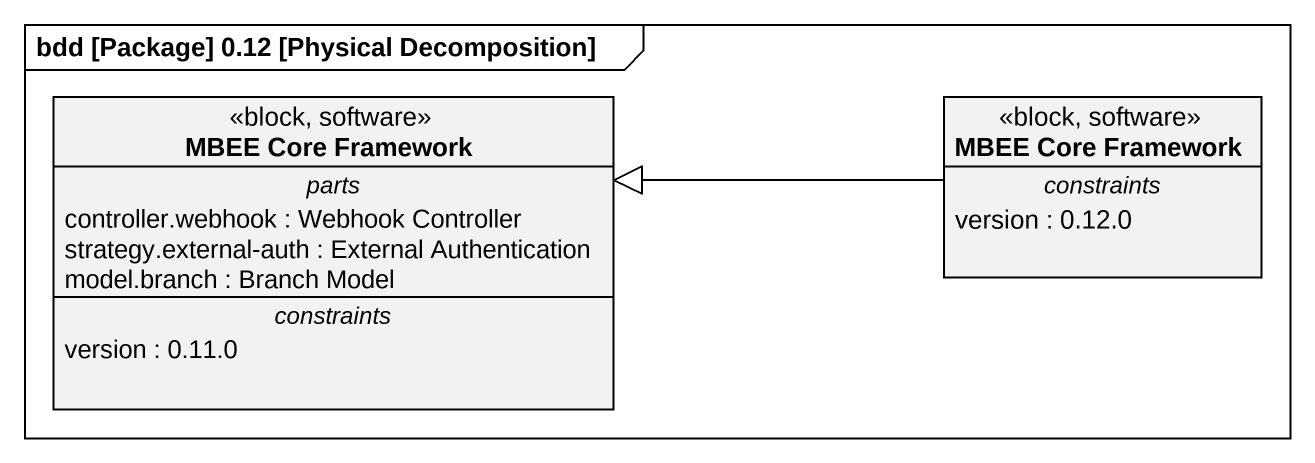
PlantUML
@startuml
mainframe bdd [Package] 0.12 [Physical Decomposition]
hide circle
hide empty members
class "MBEE Core Framework" as MBEE_Core_Framework <<block, software>> {
  -- parts --
  controller.webhook : Webhook Controller
  strategy.external-auth : External Authentication
  model.branch : Branch Model
  -- constraints --
  version : 0.11.0
}
class "MBEE Core Framework" as MBEE_Core_Framework_2 <<block, software>> {
  -- constraints --
  version : 0.12.0
}
MBEE_Core_Framework_2 -left-|> MBEE_Core_Framework
@enduml
